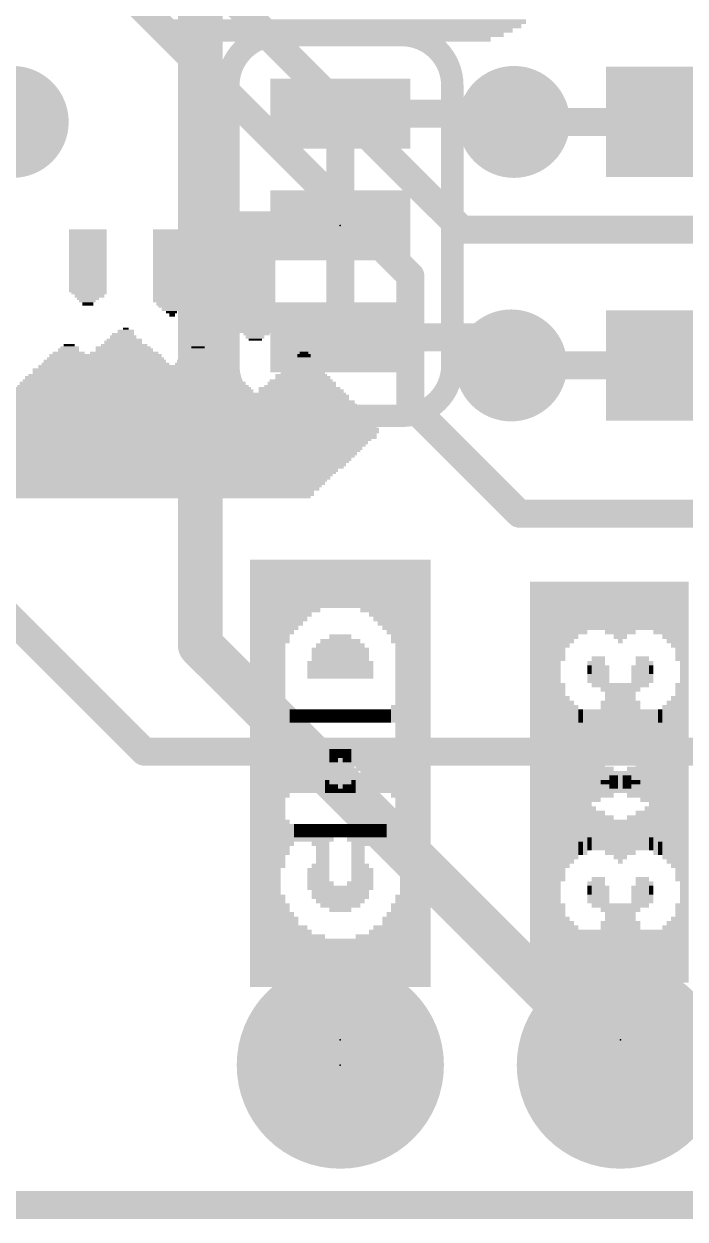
# Model space of a CAD drawing. Extents: x -34 to 73, y -13 to 26.
# Drawn here: x 6.02 to 12.02, y -0.13 to 10.72 of the extents above; entities that cross this region are included whole.
import ezdxf

# ---------------------------------------------------------------- set-up
doc = ezdxf.new("R2010")
doc.units = 0
for name, color, linetype in [('1', 12, 'CONTINUOUS'), ('16', 132, 'CONTINUOUS'), ('17', 110, 'CONTINUOUS'), ('18', 110, 'CONTINUOUS'), ('20', 31, 'CONTINUOUS'), ('21', 41, 'CONTINUOUS'), ('22', 40, 'CONTINUOUS'), ('23', 53, 'CONTINUOUS'), ('24', 53, 'CONTINUOUS'), ('51', 53, 'CONTINUOUS')]:
    doc.layers.add(name, color=color, linetype=linetype)

# ---------------------------------------------------------------- blocks, each defined once
blk = doc.blocks.new('RECT')
blk.add_solid([(-0.5, -0.5), (0.5, -0.5), (-0.5, 0.5), (0.5, 0.5)])
blk = doc.blocks.new('ROUNDP')
at = {"const_width": 0.5}
blk.add_lwpolyline([(0, -0.25, 1), (0, 0.25, 1), (0, -0.25)], format="xyb", dxfattribs=at)
blk = doc.blocks.new('ROUNDV')
at = {"const_width": 0.5}
blk.add_lwpolyline([(0, -0.25, 1), (0, 0.25, 1), (0, -0.25)], format="xyb", dxfattribs=at)

msp = doc.modelspace()

# ---------------------------------------------------------------- linework, layer by layer
at = {"layer": '1', "const_width": 0.254}
for points in [[(6.6468, 12.2), (9.994, 8.8528)], [(6.7578, 11.2), (9.525, 8.4328)], [(11.85, 9.8298), (10.4648, 9.8298)], [(9.994, 8.8528), (13.5636, 8.8528)], [(9.525, 8.4328), (9.525, 7.2644)], [(11.85, 7.62), (10.4394, 7.62)], [(7.112, 4.1148), (3.9116, 7.3152)], [(9.525, 7.2644), (10.5156, 6.2738)], [(10.5156, 6.2738), (13.5636, 6.2738)], [(12.9794, 4.1148), (7.112, 4.1148)], [(0, 0), (25.4, 0)]]:
    msp.add_lwpolyline(points, dxfattribs=at)
at = {"layer": '1', "const_width": 0.127}
for points in [[(10.4648, 9.8933, 1), (10.4648, 9.7663)], [(11.85, 9.7663, 1), (11.85, 9.8933)], [(9.994, 8.9163, 1), (9.994, 8.7893)], [(9.9491, 8.8079, 1), (10.0389, 8.8977)], [(9.5885, 8.4328, 1), (9.4615, 8.4328)], [(9.4801, 8.3879, 1), (9.5699, 8.4777)], [(10.4394, 7.6835, 1), (10.4394, 7.5565)], [(11.85, 7.5565, 1), (11.85, 7.6835)], [(9.5699, 7.3093, 1), (9.4801, 7.2195)], [(9.4615, 7.2644, 1), (9.5885, 7.2644)], [(10.5156, 6.3373, 1), (10.5156, 6.2103)], [(10.4707, 6.2289, 1), (10.5605, 6.3187)], [(7.112, 4.1783, 1), (7.112, 4.0513)], [(7.0671, 4.0699, 1), (7.1569, 4.1597)]]:
    msp.add_lwpolyline(points, format="xyb", dxfattribs=at)
at = {"layer": '16'}
for points, const_width in [([(7.62, 8.89), (7.62, 16.4846)], 0.4064), ([(10.3886, 9.906), (8.89, 9.906)], 0.254), ([(10.4648, 9.8298), (10.3886, 9.906)], 0.254), ([(7.62, 5.08), (7.62, 8.89)], 0.4064), ([(8.89, 8.89), (7.62, 8.89)], 0.254), ([(10.1854, 7.874), (8.89, 7.874)], 0.254), ([(10.4394, 7.62), (10.1854, 7.874)], 0.254), ([(7.62, 5.08), (11.43, 1.27)], 0.4064), ([(25.4, 0), (0, 0)], 0.254)]:
    msp.add_lwpolyline(points, dxfattribs=dict(at, const_width=const_width))
for points, const_width in [([(8.89, 9.9695, 1), (8.89, 9.8425)], 0.127), ([(10.4335, 9.9509, 1), (10.3437, 9.8611)], 0.127), ([(10.3886, 9.8425, 1), (10.3886, 9.9695)], 0.127), ([(10.4199, 9.7849, 1), (10.5097, 9.8747)], 0.127), ([(7.7216, 8.89, 1), (7.5184, 8.89)], 0.2032), ([(7.62, 8.9535, 1), (7.62, 8.8265)], 0.127), ([(8.89, 8.8265, 1), (8.89, 8.9535)], 0.127), ([(7.5184, 8.89, 1), (7.7216, 8.89)], 0.2032), ([(8.89, 7.9375, 1), (8.89, 7.8105)], 0.127), ([(10.2303, 7.9189, 1), (10.1405, 7.8291)], 0.127), ([(10.1854, 7.8105, 1), (10.1854, 7.9375)], 0.127), ([(10.3945, 7.5751, 1), (10.4843, 7.6649)], 0.127), ([(7.6918, 5.1518, 1), (7.5482, 5.0082)], 0.2032), ([(7.5184, 5.08, 1), (7.7216, 5.08)], 0.2032), ([(11.3582, 1.1982, 1), (11.5018, 1.3418)], 0.2032)]:
    msp.add_lwpolyline(points, format="xyb", dxfattribs=dict(at, const_width=const_width))
at = {"layer": '20', "const_width": 0.2032}
msp.add_lwpolyline([(25.4, 0), (0, 0)], dxfattribs=at)
at = {"layer": '22'}
for points, const_width in [([(8.3312, 10.6172, 0.4142), (7.874, 10.16)], 0.2032), ([(8.3312, 10.668, 1), (8.3312, 10.5664)], 0.1016), ([(8.3312, 10.5664, 1), (8.3312, 10.668)], 0.1016), ([(9.906, 10.16, 0.4142), (9.4488, 10.6172)], 0.2032), ([(9.4488, 10.668, 1), (9.4488, 10.5664)], 0.1016), ([(9.4488, 10.5664, 1), (9.4488, 10.668)], 0.1016), ([(7.9248, 10.16, 1), (7.8232, 10.16)], 0.1016), ([(7.8232, 10.16, 1), (7.9248, 10.16)], 0.1016), ([(9.9568, 10.16, 1), (9.8552, 10.16)], 0.1016), ([(9.8552, 10.16, 1), (9.9568, 10.16)], 0.1016), ([(7.874, 7.62, 0.4142), (8.3312, 7.1628)], 0.2032), ([(7.9248, 7.62, 1), (7.8232, 7.62)], 0.1016), ([(9.4488, 7.1628, 0.4142), (9.906, 7.62)], 0.2032), ([(9.9568, 7.62, 1), (9.8552, 7.62)], 0.1016), ([(7.8232, 7.62, 1), (7.9248, 7.62)], 0.1016), ([(9.8552, 7.62, 1), (9.9568, 7.62)], 0.1016), ([(8.3312, 7.2136, 1), (8.3312, 7.112)], 0.1016), ([(8.3312, 7.112, 1), (8.3312, 7.2136)], 0.1016), ([(9.4488, 7.2136, 1), (9.4488, 7.112)], 0.1016), ([(9.4488, 7.112, 1), (9.4488, 7.2136)], 0.1016)]:
    msp.add_lwpolyline(points, format="xyb", dxfattribs=dict(at, const_width=const_width))
at = {"layer": '22', "const_width": 0.2032}
for points in [[(8.3312, 10.6172), (9.4488, 10.6172)], [(7.874, 10.16), (7.874, 7.62)], [(9.906, 7.62), (9.906, 10.16)], [(8.3312, 7.1628), (9.4488, 7.1628)]]:
    msp.add_lwpolyline(points, dxfattribs=at)
at = {"layer": '23'}
for p in [(8.89, 1.4986), (11.43, 1.4986), (8.89, 1.27)]:
    msp.add_point(p, dxfattribs=at)
at = {"layer": '24'}
for p in [(8.89, 8.89), (8.89, 1.4986), (11.43, 1.4986)]:
    msp.add_point(p, dxfattribs=at)

# ---------------------------------------------------------------- block references
at = {"layer": '1', "xscale": 1.1, "rotation": 180}
for p in [(11.85, 9.8298), (11.85, 7.62)]:
    msp.add_blockref('RECT', p, dxfattribs=at)
at = {"layer": '16', "rotation": 90}
for p, xscale, yscale in [((8.89, 9.906), 0.635, 1.27), ((8.89, 9.398), 0.4064, 0.254), ((8.89, 8.89), 0.635, 1.27), ((8.89, 8.382), 0.4064, 0.254), ((8.89, 7.874), 0.635, 1.27)]:
    msp.add_blockref('RECT', p, dxfattribs=dict(at, xscale=xscale, yscale=yscale))
at = {"layer": '17', "xscale": 1.8796, "yscale": 1.8796, "rotation": 90}
for p in [(8.89, 1.27), (8.89, 1.27), (11.43, 1.27), (11.43, 1.27)]:
    msp.add_blockref('ROUNDP', p, dxfattribs=at)
at = {"layer": '18', "xscale": 1.016, "yscale": 1.016}
for p in [(5.9182, 9.8298), (5.9182, 9.8298), (10.4648, 9.8298), (10.4648, 9.8298), (10.4394, 7.62), (10.4394, 7.62)]:
    msp.add_blockref('ROUNDV', p, dxfattribs=at)
at = {"layer": '21'}
for p, xscale, yscale in [((6.6, 8.8436), 0.34, 0.02), ((6.6, 8.8186), 0.34, 0.03), ((6.6, 8.7936), 0.34, 0.02), ((7.365, 8.8436), 0.35, 0.02), ((7.365, 8.8186), 0.35, 0.03), ((7.365, 8.7936), 0.35, 0.02), ((8.12, 8.8436), 0.32, 0.02), ((8.13, 8.8186), 0.34, 0.03), ((8.13, 8.7936), 0.34, 0.02), ((6.6, 8.7686), 0.34, 0.03), ((6.6, 8.7436), 0.34, 0.02), ((6.6, 8.7186), 0.34, 0.03), ((6.6, 8.6936), 0.34, 0.02), ((6.6, 8.6686), 0.34, 0.03), ((7.365, 8.7686), 0.35, 0.03), ((7.365, 8.7436), 0.35, 0.02), ((7.365, 8.7186), 0.35, 0.03), ((7.365, 8.6936), 0.35, 0.02), ((7.365, 8.6686), 0.35, 0.03), ((8.13, 8.7686), 0.34, 0.03), ((8.13, 8.7436), 0.34, 0.02), ((8.13, 8.7186), 0.34, 0.03), ((8.13, 8.6936), 0.34, 0.02), ((8.13, 8.6686), 0.34, 0.03), ((6.6, 8.6436), 0.34, 0.02), ((6.6, 8.6236), 0.34, 0.02), ((6.6, 8.5986), 0.34, 0.03), ((6.6, 8.5736), 0.34, 0.02), ((7.365, 8.6436), 0.35, 0.02), ((7.365, 8.6236), 0.35, 0.02), ((7.365, 8.5986), 0.35, 0.03), ((7.365, 8.5736), 0.35, 0.02), ((8.13, 8.6436), 0.34, 0.02), ((8.13, 8.6236), 0.34, 0.02), ((8.13, 8.5986), 0.34, 0.03), ((8.13, 8.5736), 0.34, 0.02), ((6.6, 8.5486), 0.34, 0.03), ((6.6, 8.5236), 0.34, 0.02), ((6.6, 8.4986), 0.34, 0.03), ((6.6, 8.4736), 0.34, 0.02), ((6.6, 8.4486), 0.34, 0.03), ((7.365, 8.5486), 0.35, 0.03), ((7.365, 8.5236), 0.35, 0.02), ((7.365, 8.4986), 0.35, 0.03), ((7.365, 8.4736), 0.35, 0.02), ((7.365, 8.4486), 0.35, 0.03), ((8.13, 8.5486), 0.34, 0.03), ((8.13, 8.5236), 0.34, 0.02), ((8.13, 8.4986), 0.34, 0.03), ((8.13, 8.4736), 0.34, 0.02), ((8.13, 8.4486), 0.34, 0.03), ((6.6, 8.4236), 0.34, 0.02), ((6.6, 8.3986), 0.34, 0.03), ((6.6, 8.3736), 0.34, 0.02), ((6.6, 8.3486), 0.34, 0.03), ((7.365, 8.4236), 0.35, 0.02), ((7.365, 8.3986), 0.35, 0.03), ((7.365, 8.3736), 0.35, 0.02), ((7.365, 8.3486), 0.35, 0.03), ((8.13, 8.4236), 0.34, 0.02), ((8.13, 8.3986), 0.34, 0.03), ((8.13, 8.3736), 0.34, 0.02), ((8.13, 8.3486), 0.34, 0.03), ((6.6, 8.3236), 0.34, 0.02), ((6.6, 8.2986), 0.34, 0.03), ((6.61, 8.2736), 0.32, 0.02), ((6.615, 8.2486), 0.27, 0.03), ((7.365, 8.3236), 0.35, 0.02), ((7.365, 8.2986), 0.35, 0.03), ((7.365, 8.2736), 0.35, 0.02), ((7.365, 8.2486), 0.35, 0.03), ((8.13, 8.3236), 0.34, 0.02), ((8.13, 8.2986), 0.34, 0.03), ((8.13, 8.2736), 0.34, 0.02), ((8.13, 8.2486), 0.34, 0.03), ((6.6, 8.2236), 0.2, 0.02), ((6.595, 8.2036), 0.15, 0.02), ((6.6, 8.1786), 0.1, 0.03), ((7.365, 8.2236), 0.35, 0.02), ((7.365, 8.2036), 0.35, 0.02), ((7.365, 8.1786), 0.29, 0.03), ((7.365, 8.1536), 0.25, 0.02), ((7.365, 8.1286), 0.19, 0.03), ((8.13, 8.2236), 0.34, 0.02), ((8.13, 8.2036), 0.34, 0.02), ((8.13, 8.1786), 0.34, 0.03), ((8.13, 8.1536), 0.34, 0.02), ((8.13, 8.1286), 0.34, 0.03), ((7.36, 8.1036), 0.1, 0.02), ((7.365, 8.0786), 0.05, 0.03), ((8.13, 8.1036), 0.34, 0.02), ((8.13, 8.0786), 0.34, 0.03), ((8.13, 8.0536), 0.34, 0.02), ((8.13, 8.0286), 0.34, 0.03), ((6.945, 7.9286), 0.15, 0.03), ((6.945, 7.9536), 0.05, 0.02), ((8.13, 8.0036), 0.34, 0.02), ((8.13, 7.9786), 0.34, 0.03), ((8.13, 7.9536), 0.34, 0.02), ((8.12, 7.9286), 0.32, 0.03), ((6.43, 7.8036), 0.1, 0.02), ((6.93, 7.8036), 0.42, 0.02), ((6.92, 7.8286), 0.34, 0.03), ((6.93, 7.8536), 0.32, 0.02), ((6.92, 7.8786), 0.24, 0.03), ((6.92, 7.9036), 0.2, 0.02), ((8.13, 7.9036), 0.24, 0.02), ((8.115, 7.8786), 0.17, 0.03), ((8.12, 7.8536), 0.12, 0.02), ((6.76, 7.7086), 1.02, 0.03), ((6.425, 7.7336), 0.29, 0.02), ((6.425, 7.7586), 0.19, 0.03), ((6.435, 7.7836), 0.17, 0.02), ((6.93, 7.7336), 0.62, 0.02), ((6.92, 7.7836), 0.5, 0.02), ((6.93, 7.7586), 0.52, 0.03), ((7.595, 7.7086), 0.27, 0.03), ((7.595, 7.7586), 0.17, 0.03), ((7.61, 7.7336), 0.2, 0.02), ((7.6, 7.7836), 0.12, 0.02), ((8.56, 7.7086), 0.12, 0.03), ((8.56, 7.7336), 0.08, 0.02), ((6.99, 7.5836), 1.78, 0.02), ((7.005, 7.6086), 1.71, 0.03), ((6.76, 7.6336), 1.16, 0.02), ((6.755, 7.6586), 1.11, 0.03), ((6.76, 7.6836), 1.06, 0.02), ((7.6, 7.6336), 0.42, 0.02), ((7.61, 7.6586), 0.4, 0.03), ((7.6, 7.6836), 0.32, 0.02), ((8.535, 7.5836), 0.37, 0.02), ((8.55, 7.6086), 0.3, 0.03), ((8.55, 7.6336), 0.24, 0.02), ((8.55, 7.6586), 0.2, 0.03), ((8.565, 7.6836), 0.17, 0.02), ((6.995, 7.4836), 1.97, 0.02), ((6.995, 7.5086), 1.93, 0.03), ((6.995, 7.5336), 1.87, 0.02), ((7.005, 7.5586), 1.81, 0.03), ((8.535, 7.4836), 0.57, 0.02), ((8.535, 7.5336), 0.47, 0.02), ((8.55, 7.5086), 0.5, 0.03), ((8.55, 7.5586), 0.4, 0.03), ((6.995, 7.4136), 2.17, 0.02), ((7.005, 7.3886), 2.19, 0.03), ((7.01, 7.4336), 2.1, 0.02), ((7.005, 7.4586), 2.05, 0.03), ((8.52, 7.4136), 0.74, 0.02), ((8.535, 7.3886), 0.77, 0.03), ((8.525, 7.4336), 0.65, 0.02), ((8.54, 7.4586), 0.62, 0.03), ((6.375, 7.2886), 5.29, 0.03), ((6.385, 7.2636), 5.31, 0.02), ((6.365, 7.3386), 5.21, 0.03), ((6.365, 7.3136), 5.21, 0.02), ((7.4, 7.3636), 3.08, 0.02), ((6.4, 7.1886), 5.38, 0.03), ((6.425, 7.1636), 5.43, 0.02), ((6.385, 7.2386), 5.31, 0.03), ((6.41, 7.2136), 5.36, 0.02), ((6.44, 7.0886), 5.56, 0.03), ((6.44, 7.0636), 5.56, 0.02), ((6.45, 7.0386), 5.58, 0.03), ((6.425, 7.1136), 5.49, 0.02), ((6.44, 7.1386), 5.46, 0.03), ((6.38, 6.9436), 5.58, 0.02), ((6.415, 6.9686), 5.61, 0.03), ((6.44, 7.0136), 5.6, 0.02), ((6.43, 6.9936), 5.58, 0.02), ((6.265, 6.8186), 5.55, 0.03), ((6.29, 6.8436), 5.56, 0.02), ((6.33, 6.8936), 5.58, 0.02), ((6.315, 6.8686), 5.55, 0.03), ((6.365, 6.9186), 5.55, 0.03), ((6.18, 6.7436), 5.58, 0.02), ((6.165, 6.7186), 5.55, 0.03), ((6.215, 6.7686), 5.55, 0.03), ((6.24, 6.7936), 5.56, 0.02), ((5.995, 6.6236), 5.65, 0.02), ((6.06, 6.6436), 5.58, 0.02), ((6.08, 6.6686), 5.58, 0.03), ((6.13, 6.6936), 5.58, 0.02), ((5.625, 6.4986), 6.15, 0.03), ((5.67, 6.5236), 6.1, 0.02), ((5.7, 6.5486), 6.1, 0.03), ((5.895, 6.5736), 5.75, 0.02), ((5.97, 6.5986), 5.66, 0.03), ((5.55, 6.4236), 6.14, 0.02), ((5.575, 6.4486), 6.15, 0.03), ((5.585, 6.4736), 6.13, 0.02)]:
    msp.add_blockref('RECT', p, dxfattribs=dict(at, xscale=xscale, yscale=yscale))
at = {"layer": '21', "yscale": 0.04, "rotation": 90}
for p, xscale in [((8.09, 3.9186), 3.88), ((8.13, 3.9186), 3.88), ((8.17, 3.9186), 3.88), ((8.21, 3.9186), 3.88), ((8.25, 3.9186), 3.88), ((8.29, 3.9186), 3.88), ((8.33, 3.9186), 3.88), ((8.37, 4.4586), 2.8), ((8.41, 5.4786), 0.76), ((8.45, 5.5186), 0.68), ((8.49, 5.5386), 0.64), ((8.53, 5.5586), 0.6), ((8.57, 5.5786), 0.56), ((8.61, 5.5986), 0.52), ((8.65, 5.6186), 0.48), ((8.69, 5.6186), 0.48), ((8.73, 5.6386), 0.44), ((8.77, 5.6386), 0.44), ((8.81, 5.6386), 0.44), ((8.85, 5.6386), 0.44), ((8.89, 5.6386), 0.44), ((8.93, 5.6386), 0.44), ((8.97, 5.6386), 0.44), ((9.01, 5.6386), 0.44), ((9.05, 5.6386), 0.44), ((9.09, 5.6186), 0.48), ((9.13, 5.6186), 0.48), ((9.17, 5.5986), 0.52), ((9.21, 5.5986), 0.52), ((9.25, 5.5786), 0.56), ((9.29, 5.5586), 0.6), ((9.33, 5.5386), 0.64), ((9.37, 5.4986), 0.72), ((9.41, 5.4386), 0.84), ((9.45, 3.9186), 3.88), ((9.49, 3.9186), 3.88), ((9.53, 3.9186), 3.88), ((9.57, 3.9186), 3.88), ((9.61, 3.9186), 3.88), ((9.65, 3.9186), 3.88), ((9.69, 3.9186), 3.88), ((10.63, 3.8386), 3.64), ((10.67, 3.8386), 3.64), ((10.71, 3.8386), 3.64), ((10.75, 3.8386), 3.64), ((10.79, 3.8386), 3.64), ((10.83, 3.8386), 3.64), ((10.87, 3.8386), 3.64), ((10.91, 5.2986), 0.72), ((10.95, 5.3586), 0.6), ((10.99, 5.3786), 0.56), ((11.03, 5.3986), 0.52), ((11.07, 5.4186), 0.48), ((11.11, 5.4186), 0.48), ((11.15, 5.4386), 0.44), ((11.19, 5.4386), 0.44), ((11.23, 5.4386), 0.44), ((11.27, 5.4386), 0.44), ((11.31, 5.4186), 0.48), ((11.35, 5.4186), 0.48), ((11.39, 5.3986), 0.52), ((11.43, 5.3786), 0.56), ((11.47, 5.4186), 0.48), ((11.51, 5.4186), 0.48), ((11.55, 5.4386), 0.44), ((11.59, 5.4386), 0.44), ((11.63, 5.4386), 0.44), ((11.67, 5.4386), 0.44), ((11.71, 5.4386), 0.44), ((11.75, 5.4386), 0.44), ((11.79, 5.4386), 0.44), ((11.83, 5.4186), 0.48), ((11.87, 5.3986), 0.52), ((11.91, 5.3786), 0.56), ((11.95, 5.3386), 0.64), ((11.99, 3.8386), 3.64), ((12.03, 3.8386), 3.64), ((8.73, 4.9386), 0.32), ((8.77, 4.9586), 0.36), ((8.81, 4.9786), 0.4), ((8.85, 4.9786), 0.4), ((8.89, 4.9786), 0.4), ((8.93, 4.9786), 0.4), ((8.97, 4.9786), 0.4), ((9.01, 4.9586), 0.36), ((9.05, 4.9586), 0.36), ((9.09, 4.9386), 0.32), ((8.65, 4.8986), 0.24), ((8.69, 4.9186), 0.28), ((9.13, 4.9186), 0.28), ((9.17, 4.8586), 0.16), ((11.15, 4.8586), 0.08), ((11.19, 4.8386), 0.2), ((11.23, 4.8386), 0.28), ((11.27, 4.7986), 0.28), ((11.55, 4.5186), 0.76), ((11.59, 4.8186), 0.32), ((11.63, 4.8386), 0.28), ((11.67, 4.8386), 0.28), ((11.71, 4.8386), 0.2), ((10.91, 3.8386), 1.8), ((11.31, 4.4986), 0.48), ((11.35, 4.4786), 0.52), ((11.39, 4.4786), 0.52), ((11.43, 4.4586), 0.56), ((11.47, 4.4586), 0.56), ((11.51, 4.4386), 0.6), ((10.95, 4.4786), 0.28), ((10.99, 4.4786), 0.2), ((11.27, 4.4186), 0.32), ((11.91, 4.2586), 0.64), ((11.95, 4.2786), 0.76), ((8.41, 4.4586), 0.16), ((8.45, 4.4386), 0.12), ((8.49, 4.4386), 0.12), ((8.53, 4.4386), 0.12), ((8.57, 4.4386), 0.12), ((8.61, 4.4386), 0.12), ((8.65, 4.4386), 0.12), ((8.69, 4.4386), 0.12), ((8.73, 4.4386), 0.12), ((8.77, 4.4386), 0.12), ((8.81, 4.4386), 0.12), ((8.85, 4.4386), 0.12), ((8.89, 4.4386), 0.12), ((8.93, 4.4386), 0.12), ((8.97, 4.4386), 0.12), ((9.01, 4.4386), 0.12), ((9.05, 4.4386), 0.12), ((9.09, 4.4386), 0.12), ((9.13, 4.4386), 0.12), ((9.17, 4.4386), 0.12), ((9.21, 4.4386), 0.12), ((9.25, 4.4386), 0.12), ((9.29, 4.4386), 0.12), ((9.33, 4.4386), 0.12), ((9.37, 4.4586), 0.16), ((9.41, 4.4386), 0.2), ((11.03, 4.4586), 0.16), ((11.07, 4.4386), 0.12), ((11.11, 4.4186), 0.16), ((11.15, 4.4186), 0.16), ((11.19, 4.3986), 0.2), ((11.23, 4.3986), 0.2), ((11.59, 4.2986), 0.4), ((11.63, 4.2786), 0.36), ((11.67, 4.2586), 0.4), ((11.71, 4.2586), 0.4), ((11.75, 4.2386), 0.44), ((11.79, 4.2386), 0.44), ((11.83, 4.2386), 0.52), ((11.87, 4.2586), 0.56), ((8.41, 3.9386), 0.48), ((8.45, 3.9386), 0.4), ((8.49, 3.9586), 0.36), ((8.53, 3.9586), 0.36), ((8.57, 3.9786), 0.32), ((8.61, 3.9986), 0.28), ((8.65, 4.0186), 0.24), ((8.69, 4.0186), 0.24), ((8.73, 4.0386), 0.2), ((8.77, 4.0586), 0.16), ((8.81, 4.0786), 0.12), ((8.85, 4.0786), 0.12), ((8.89, 4.0986), 0.08), ((8.93, 4.1186), 0.04), ((9.37, 3.9186), 0.44), ((9.41, 3.9386), 0.48), ((10.95, 3.8386), 0.6), ((10.99, 3.8386), 0.6), ((9.21, 3.8786), 0.28), ((9.25, 3.8986), 0.32), ((9.29, 3.8986), 0.32), ((9.33, 3.9186), 0.36), ((11.03, 3.8386), 0.52), ((11.07, 3.8386), 0.52), ((11.11, 3.8586), 0.48), ((11.15, 3.8386), 0.44), ((11.19, 3.8586), 0.4), ((11.23, 3.8386), 0.36), ((11.27, 3.8586), 0.32), ((9.09, 3.8386), 0.2), ((9.13, 3.8386), 0.2), ((9.17, 3.8586), 0.24), ((11.31, 3.8386), 0.28), ((11.35, 3.8386), 0.28), ((11.39, 3.8386), 0.2), ((11.43, 3.8386), 0.2), ((8.93, 3.7786), 0.08), ((8.97, 3.7786), 0.08), ((9.01, 3.7986), 0.12), ((9.05, 3.8186), 0.16), ((11.47, 3.8386), 0.12), ((11.51, 3.8386), 0.12), ((11.55, 3.8386), 0.04), ((11.59, 3.8386), 0.04), ((8.89, 3.7586), 0.04), ((11.83, 3.4386), 0.52), ((11.87, 3.4186), 0.56), ((11.91, 3.4186), 0.64), ((11.95, 3.3986), 0.76), ((11.67, 3.4186), 0.4), ((11.71, 3.4186), 0.4), ((11.75, 3.4386), 0.44), ((11.79, 3.4386), 0.44), ((8.41, 3.3386), 0.32), ((9.37, 3.3786), 0.24), ((9.41, 3.3386), 0.32), ((11.43, 3.2986), 0.4), ((11.47, 3.3386), 0.32), ((11.51, 3.3586), 0.36), ((11.55, 3.3786), 0.32), ((11.59, 3.3986), 0.36), ((11.63, 3.3986), 0.36), ((8.45, 3.3586), 0.2), ((8.49, 3.3786), 0.16), ((8.53, 3.3786), 0.16), ((8.57, 3.3786), 0.16), ((8.61, 3.3786), 0.16), ((8.65, 3.3586), 0.2), ((8.69, 3.0986), 0.72), ((8.73, 3.0786), 0.76), ((8.77, 3.0786), 0.76), ((8.81, 3.3786), 0.16), ((8.85, 3.3986), 0.12), ((8.89, 3.3986), 0.12), ((8.93, 3.3986), 0.12), ((8.97, 3.3986), 0.12), ((9.01, 3.3986), 0.12), ((9.05, 3.3986), 0.12), ((9.09, 3.3986), 0.12), ((9.13, 3.3986), 0.12), ((9.17, 3.3986), 0.12), ((9.21, 3.3986), 0.12), ((9.25, 3.3986), 0.12), ((9.29, 3.3986), 0.12), ((9.33, 3.3786), 0.16), ((11.19, 3.2986), 0.16), ((11.23, 3.2986), 0.16), ((11.27, 3.3186), 0.2), ((11.31, 3.2986), 0.24), ((11.35, 3.3186), 0.28), ((11.39, 3.2986), 0.32), ((10.95, 3.1986), 0.28), ((10.99, 3.1986), 0.2), ((11.03, 3.2186), 0.16), ((11.07, 3.2386), 0.12), ((11.11, 3.2586), 0.16), ((11.15, 3.2786), 0.12), ((8.65, 2.9586), 0.28), ((9.01, 2.8986), 0.4), ((9.05, 2.8986), 0.4), ((9.09, 2.9186), 0.36), ((9.13, 2.9386), 0.32), ((9.17, 2.9586), 0.2), ((8.81, 2.7986), 0.28), ((11.19, 2.8386), 0.2), ((11.23, 2.8386), 0.28), ((11.27, 2.7986), 0.28), ((11.59, 2.8186), 0.32), ((11.63, 2.8386), 0.28), ((11.67, 2.8386), 0.28), ((11.71, 2.8386), 0.2), ((8.85, 2.7786), 0.24), ((8.89, 2.7786), 0.24), ((8.93, 2.7786), 0.24), ((8.97, 2.7786), 0.24), ((11.15, 2.8586), 0.08), ((11.55, 2.4586), 0.88), ((8.37, 2.3986), 0.84), ((8.41, 2.3586), 0.76), ((9.41, 2.3786), 0.8), ((10.91, 2.3786), 0.72), ((11.31, 2.3786), 0.72), ((11.35, 2.3786), 0.72), ((11.39, 2.3786), 0.72), ((11.43, 2.3786), 0.72), ((11.47, 2.3786), 0.72), ((11.51, 2.3786), 0.72), ((8.45, 2.3186), 0.68), ((8.49, 2.2986), 0.64), ((9.33, 2.2986), 0.64), ((9.37, 2.3386), 0.72), ((10.95, 2.3186), 0.6), ((11.95, 2.3386), 0.64), ((8.53, 2.2586), 0.56), ((8.57, 2.2586), 0.56), ((8.61, 2.2386), 0.52), ((9.17, 2.2386), 0.52), ((9.21, 2.2386), 0.52), ((9.25, 2.2586), 0.56), ((9.29, 2.2786), 0.6), ((10.99, 2.2986), 0.56), ((11.03, 2.2786), 0.52), ((11.07, 2.2586), 0.48), ((11.11, 2.2586), 0.48), ((11.15, 2.2586), 0.48), ((11.19, 2.2586), 0.48), ((11.23, 2.2586), 0.48), ((11.27, 2.2986), 0.56), ((11.59, 2.2586), 0.48), ((11.83, 2.2586), 0.48), ((11.87, 2.2786), 0.52), ((11.91, 2.2986), 0.56), ((8.65, 2.2186), 0.48), ((8.69, 2.2186), 0.48), ((8.73, 2.2186), 0.48), ((8.77, 2.1986), 0.44), ((8.81, 2.1986), 0.44), ((8.85, 2.1986), 0.44), ((8.89, 2.1986), 0.44), ((8.93, 2.1986), 0.44), ((8.97, 2.1986), 0.44), ((9.01, 2.1986), 0.44), ((9.05, 2.2186), 0.48), ((9.09, 2.2186), 0.48), ((9.13, 2.2186), 0.48), ((11.63, 2.2386), 0.44), ((11.67, 2.2386), 0.44), ((11.71, 2.2386), 0.44), ((11.75, 2.2386), 0.44), ((11.79, 2.2386), 0.44)]:
    msp.add_blockref('RECT', p, dxfattribs=dict(at, xscale=xscale))
at = {"layer": '22', "yscale": 0.04}
for p, xscale, rotation in [((8.9528, 10.7392), 3.24, 180), ((8.9528, 10.6992), 3.16, 180), ((8.9528, 10.6592), 3, 180), ((8.9528, 10.6192), 2.84, 180), ((8.9528, 10.5792), 2.6, 180), ((8.09, 3.9186), 3.88, 90), ((8.13, 3.9186), 3.88, 90), ((8.17, 3.9186), 3.88, 90), ((8.21, 3.9186), 3.88, 90), ((8.25, 3.9186), 3.88, 90), ((8.29, 3.9186), 3.88, 90), ((8.33, 3.9186), 3.88, 90), ((8.37, 5.4386), 0.84, 90), ((8.41, 5.4986), 0.72, 90), ((8.45, 5.5386), 0.64, 90), ((8.49, 5.5586), 0.6, 90), ((8.53, 5.5786), 0.56, 90), ((8.57, 5.5986), 0.52, 90), ((8.61, 5.5986), 0.52, 90), ((8.65, 5.6186), 0.48, 90), ((8.69, 5.6186), 0.48, 90), ((8.73, 5.6386), 0.44, 90), ((8.77, 5.6386), 0.44, 90), ((8.81, 5.6386), 0.44, 90), ((8.85, 5.6386), 0.44, 90), ((8.89, 5.6386), 0.44, 90), ((8.93, 5.6386), 0.44, 90), ((8.97, 5.6386), 0.44, 90), ((9.01, 5.6386), 0.44, 90), ((9.05, 5.6386), 0.44, 90), ((9.09, 5.6186), 0.48, 90), ((9.13, 5.6186), 0.48, 90), ((9.17, 5.5986), 0.52, 90), ((9.21, 5.5786), 0.56, 90), ((9.25, 5.5586), 0.6, 90), ((9.29, 5.5386), 0.64, 90), ((9.33, 5.5186), 0.68, 90), ((9.37, 5.4786), 0.76, 90), ((9.41, 4.4586), 2.8, 90), ((9.45, 3.9186), 3.88, 90), ((9.49, 3.9186), 3.88, 90), ((9.53, 3.9186), 3.88, 90), ((9.57, 3.9186), 3.88, 90), ((9.61, 3.9186), 3.88, 90), ((9.65, 3.9186), 3.88, 90), ((9.69, 3.9186), 3.88, 90), ((10.63, 3.8386), 3.64, 90), ((10.67, 3.8386), 3.64, 90), ((10.71, 3.8386), 3.64, 90), ((10.75, 3.8386), 3.64, 90), ((10.79, 3.8386), 3.64, 90), ((10.83, 3.8386), 3.64, 90), ((10.87, 3.8386), 3.64, 90), ((10.91, 5.3386), 0.64, 90), ((10.95, 5.3786), 0.56, 90), ((10.99, 5.3986), 0.52, 90), ((11.03, 5.4186), 0.48, 90), ((11.07, 5.4386), 0.44, 90), ((11.11, 5.4386), 0.44, 90), ((11.15, 5.4386), 0.44, 90), ((11.19, 5.4386), 0.44, 90), ((11.23, 5.4386), 0.44, 90), ((11.27, 5.4386), 0.44, 90), ((11.31, 5.4386), 0.44, 90), ((11.35, 5.4186), 0.48, 90), ((11.39, 5.4186), 0.48, 90), ((11.43, 5.3786), 0.56, 90), ((11.47, 5.3986), 0.52, 90), ((11.51, 5.4186), 0.48, 90), ((11.55, 5.4186), 0.48, 90), ((11.59, 5.4386), 0.44, 90), ((11.63, 5.4386), 0.44, 90), ((11.67, 5.4386), 0.44, 90), ((11.71, 5.4386), 0.44, 90), ((11.75, 5.4186), 0.48, 90), ((11.79, 5.4186), 0.48, 90), ((11.83, 5.3986), 0.52, 90), ((11.87, 5.3786), 0.56, 90), ((11.91, 5.3586), 0.6, 90), ((11.95, 5.2986), 0.72, 90), ((11.99, 3.8386), 3.64, 90), ((12.03, 3.8386), 3.64, 90), ((8.69, 4.9386), 0.32, 90), ((8.73, 4.9586), 0.36, 90), ((8.77, 4.9586), 0.36, 90), ((8.81, 4.9786), 0.4, 90), ((8.85, 4.9786), 0.4, 90), ((8.89, 4.9786), 0.4, 90), ((8.93, 4.9786), 0.4, 90), ((8.97, 4.9786), 0.4, 90), ((9.01, 4.9586), 0.36, 90), ((9.05, 4.9386), 0.32, 90), ((8.65, 4.9186), 0.28, 90), ((9.09, 4.9186), 0.28, 90), ((9.13, 4.8986), 0.24, 90), ((8.61, 4.8586), 0.16, 90), ((11.15, 4.8386), 0.2, 90), ((11.19, 4.8386), 0.28, 90), ((11.23, 4.8386), 0.28, 90), ((11.27, 4.8186), 0.32, 90), ((11.31, 4.5186), 0.76, 90), ((11.59, 4.7986), 0.28, 90), ((11.63, 4.8386), 0.28, 90), ((11.67, 4.8386), 0.2, 90), ((11.71, 4.8586), 0.08, 90), ((11.35, 4.4386), 0.6, 90), ((11.39, 4.4586), 0.56, 90), ((11.43, 4.4586), 0.56, 90), ((11.47, 4.4786), 0.52, 90), ((11.51, 4.4786), 0.52, 90), ((11.55, 4.4986), 0.48, 90), ((11.95, 3.8386), 1.8, 90), ((10.91, 4.2786), 0.76, 90), ((10.95, 4.2586), 0.64, 90), ((11.59, 4.4186), 0.32, 90), ((11.87, 4.4786), 0.2, 90), ((11.91, 4.4786), 0.28, 90), ((8.37, 4.4386), 0.2, 90), ((8.41, 4.4586), 0.16, 90), ((8.45, 4.4386), 0.12, 90), ((8.49, 4.4386), 0.12, 90), ((8.53, 4.4386), 0.12, 90), ((8.57, 4.4386), 0.12, 90), ((8.61, 4.4386), 0.12, 90), ((8.65, 4.4386), 0.12, 90), ((8.69, 4.4386), 0.12, 90), ((8.73, 4.4386), 0.12, 90), ((8.77, 4.4386), 0.12, 90), ((8.81, 4.4386), 0.12, 90), ((8.85, 4.4386), 0.12, 90), ((8.89, 4.4386), 0.12, 90), ((8.93, 4.4386), 0.12, 90), ((8.97, 4.4386), 0.12, 90), ((9.01, 4.4386), 0.12, 90), ((9.05, 4.4386), 0.12, 90), ((9.09, 4.4386), 0.12, 90), ((9.13, 4.4386), 0.12, 90), ((9.17, 4.4386), 0.12, 90), ((9.21, 4.4386), 0.12, 90), ((9.25, 4.4386), 0.12, 90), ((9.29, 4.4386), 0.12, 90), ((9.33, 4.4386), 0.12, 90), ((9.37, 4.4586), 0.16, 90), ((10.99, 4.2586), 0.56, 90), ((11.03, 4.2386), 0.52, 90), ((11.07, 4.2386), 0.44, 90), ((11.11, 4.2386), 0.44, 90), ((11.15, 4.2586), 0.4, 90), ((11.19, 4.2586), 0.4, 90), ((11.23, 4.2786), 0.36, 90), ((11.27, 4.2986), 0.4, 90), ((11.63, 4.3986), 0.2, 90), ((11.67, 4.3986), 0.2, 90), ((11.71, 4.4186), 0.16, 90), ((11.75, 4.4186), 0.16, 90), ((11.79, 4.4386), 0.12, 90), ((11.83, 4.4586), 0.16, 90), ((8.37, 3.9386), 0.48, 90), ((8.41, 3.9186), 0.44, 90), ((8.85, 4.1186), 0.04, 90), ((8.89, 4.0986), 0.08, 90), ((8.93, 4.0786), 0.12, 90), ((8.97, 4.0786), 0.12, 90), ((9.01, 4.0586), 0.16, 90), ((9.05, 4.0386), 0.2, 90), ((9.09, 4.0186), 0.24, 90), ((9.13, 4.0186), 0.24, 90), ((9.17, 3.9986), 0.28, 90), ((9.21, 3.9786), 0.32, 90), ((9.25, 3.9586), 0.36, 90), ((9.29, 3.9586), 0.36, 90), ((9.33, 3.9386), 0.4, 90), ((9.37, 3.9386), 0.48, 90), ((11.87, 3.8386), 0.6, 90), ((11.91, 3.8386), 0.6, 90), ((8.45, 3.9186), 0.36, 90), ((8.49, 3.8986), 0.32, 90), ((8.53, 3.8986), 0.32, 90), ((8.57, 3.8786), 0.28, 90), ((11.59, 3.8586), 0.32, 90), ((11.63, 3.8386), 0.36, 90), ((11.67, 3.8586), 0.4, 90), ((11.71, 3.8386), 0.44, 90), ((11.75, 3.8586), 0.48, 90), ((11.79, 3.8386), 0.52, 90), ((11.83, 3.8386), 0.52, 90), ((8.61, 3.8586), 0.24, 90), ((8.65, 3.8386), 0.2, 90), ((8.69, 3.8386), 0.2, 90), ((11.43, 3.8386), 0.2, 90), ((11.47, 3.8386), 0.2, 90), ((11.51, 3.8386), 0.28, 90), ((11.55, 3.8386), 0.28, 90), ((8.73, 3.8186), 0.16, 90), ((8.77, 3.7986), 0.12, 90), ((8.81, 3.7786), 0.08, 90), ((8.85, 3.7786), 0.08, 90), ((11.27, 3.8386), 0.04, 90), ((11.31, 3.8386), 0.04, 90), ((11.35, 3.8386), 0.12, 90), ((11.39, 3.8386), 0.12, 90), ((8.89, 3.7586), 0.04, 90), ((10.91, 3.3986), 0.76, 90), ((10.95, 3.4186), 0.64, 90), ((10.99, 3.4186), 0.56, 90), ((11.03, 3.4386), 0.52, 90), ((11.07, 3.4386), 0.44, 90), ((11.11, 3.4386), 0.44, 90), ((11.15, 3.4186), 0.4, 90), ((11.19, 3.4186), 0.4, 90), ((8.37, 3.3386), 0.32, 90), ((8.41, 3.3786), 0.24, 90), ((9.37, 3.3386), 0.32, 90), ((11.23, 3.3986), 0.36, 90), ((11.27, 3.3986), 0.36, 90), ((11.31, 3.3786), 0.32, 90), ((11.35, 3.3586), 0.36, 90), ((11.39, 3.3386), 0.32, 90), ((11.43, 3.2986), 0.4, 90), ((8.45, 3.3786), 0.16, 90), ((8.49, 3.3986), 0.12, 90), ((8.53, 3.3986), 0.12, 90), ((8.57, 3.3986), 0.12, 90), ((8.61, 3.3986), 0.12, 90), ((8.65, 3.3986), 0.12, 90), ((8.69, 3.3986), 0.12, 90), ((8.73, 3.3986), 0.12, 90), ((8.77, 3.3986), 0.12, 90), ((8.81, 3.3986), 0.12, 90), ((8.85, 3.3986), 0.12, 90), ((8.89, 3.3986), 0.12, 90), ((8.93, 3.3986), 0.12, 90), ((8.97, 3.3786), 0.16, 90), ((9.01, 3.0786), 0.76, 90), ((9.05, 3.0786), 0.76, 90), ((9.09, 3.0986), 0.72, 90), ((9.13, 3.3586), 0.2, 90), ((9.17, 3.3786), 0.16, 90), ((9.21, 3.3786), 0.16, 90), ((9.25, 3.3786), 0.16, 90), ((9.29, 3.3786), 0.16, 90), ((9.33, 3.3586), 0.2, 90), ((11.47, 3.2986), 0.32, 90), ((11.51, 3.3186), 0.28, 90), ((11.55, 3.2986), 0.24, 90), ((11.59, 3.3186), 0.2, 90), ((11.63, 3.2986), 0.16, 90), ((11.67, 3.2986), 0.16, 90), ((11.71, 3.2786), 0.12, 90), ((11.75, 3.2586), 0.16, 90), ((11.79, 3.2386), 0.12, 90), ((11.83, 3.2186), 0.16, 90), ((11.87, 3.1986), 0.2, 90), ((11.91, 3.1986), 0.28, 90), ((8.61, 2.9586), 0.2, 90), ((8.65, 2.9386), 0.32, 90), ((8.69, 2.9186), 0.36, 90), ((8.73, 2.8986), 0.4, 90), ((8.77, 2.8986), 0.4, 90), ((9.13, 2.9586), 0.28, 90), ((8.97, 2.7986), 0.28, 90), ((11.15, 2.8386), 0.2, 90), ((11.19, 2.8386), 0.28, 90), ((11.23, 2.8386), 0.28, 90), ((11.27, 2.8186), 0.32, 90), ((11.59, 2.7986), 0.28, 90), ((11.63, 2.8386), 0.28, 90), ((11.67, 2.8386), 0.2, 90), ((8.81, 2.7786), 0.24, 90), ((8.85, 2.7786), 0.24, 90), ((8.89, 2.7786), 0.24, 90), ((8.93, 2.7786), 0.24, 90), ((11.31, 2.4586), 0.88, 90), ((11.71, 2.8586), 0.08, 90), ((8.37, 2.3786), 0.8, 90), ((9.37, 2.3586), 0.76, 90), ((9.41, 2.3986), 0.84, 90), ((11.35, 2.3786), 0.72, 90), ((11.39, 2.3786), 0.72, 90), ((11.43, 2.3786), 0.72, 90), ((11.47, 2.3786), 0.72, 90), ((11.51, 2.3786), 0.72, 90), ((11.55, 2.3786), 0.72, 90), ((11.95, 2.3786), 0.72, 90), ((8.41, 2.3386), 0.72, 90), ((8.45, 2.2986), 0.64, 90), ((9.29, 2.2986), 0.64, 90), ((9.33, 2.3186), 0.68, 90), ((10.91, 2.3386), 0.64, 90), ((11.91, 2.3186), 0.6, 90), ((8.49, 2.2786), 0.6, 90), ((8.53, 2.2586), 0.56, 90), ((8.57, 2.2386), 0.52, 90), ((8.61, 2.2386), 0.52, 90), ((9.17, 2.2386), 0.52, 90), ((9.21, 2.2586), 0.56, 90), ((9.25, 2.2586), 0.56, 90), ((10.95, 2.2986), 0.56, 90), ((10.99, 2.2786), 0.52, 90), ((11.03, 2.2586), 0.48, 90), ((11.27, 2.2586), 0.48, 90), ((11.59, 2.2986), 0.56, 90), ((11.63, 2.2586), 0.48, 90), ((11.67, 2.2586), 0.48, 90), ((11.71, 2.2586), 0.48, 90), ((11.75, 2.2586), 0.48, 90), ((11.79, 2.2586), 0.48, 90), ((11.83, 2.2786), 0.52, 90), ((11.87, 2.2986), 0.56, 90), ((8.65, 2.2186), 0.48, 90), ((8.69, 2.2186), 0.48, 90), ((8.73, 2.2186), 0.48, 90), ((8.77, 2.1986), 0.44, 90), ((8.81, 2.1986), 0.44, 90), ((8.85, 2.1986), 0.44, 90), ((8.89, 2.1986), 0.44, 90), ((8.93, 2.1986), 0.44, 90), ((8.97, 2.1986), 0.44, 90), ((9.01, 2.1986), 0.44, 90), ((9.05, 2.2186), 0.48, 90), ((9.09, 2.2186), 0.48, 90), ((9.13, 2.2186), 0.48, 90), ((11.07, 2.2386), 0.44, 90), ((11.11, 2.2386), 0.44, 90), ((11.15, 2.2386), 0.44, 90), ((11.19, 2.2386), 0.44, 90), ((11.23, 2.2386), 0.44, 90)]:
    msp.add_blockref('RECT', p, dxfattribs=dict(at, xscale=xscale, rotation=rotation))
at = {"layer": '51', "xscale": 0.5001, "yscale": 0.95, "rotation": 180}
for p in [(12.1197, 9.8247), (12.1197, 7.6149)]:
    msp.add_blockref('RECT', p, dxfattribs=at)
at = {"layer": '51', "xscale": 0.508, "yscale": 0.508}
for p in [(8.89, 1.27), (11.43, 1.27)]:
    msp.add_blockref('RECT', p, dxfattribs=at)

doc.saveas('drawing.dxf')
